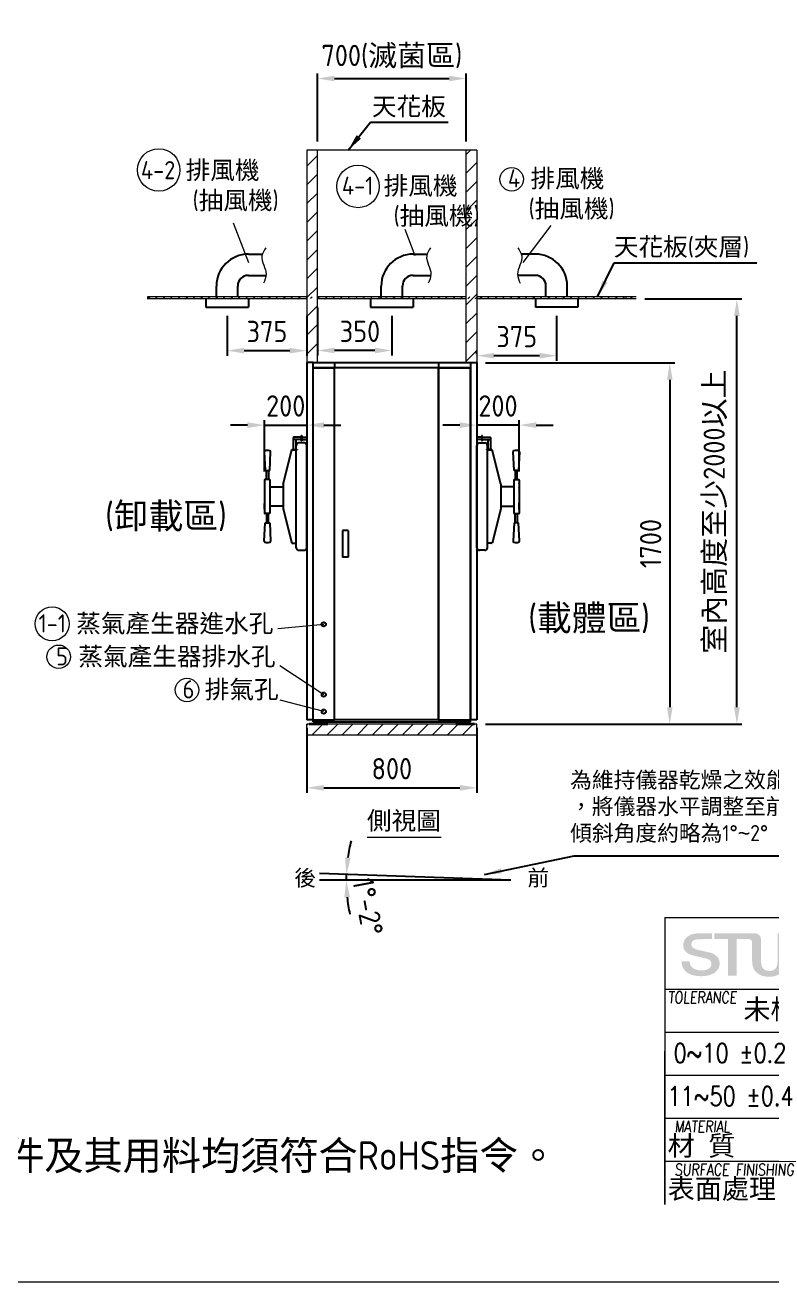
# Model space of a CAD drawing. Header units: millimetres. Extents: x 15361 to 28546, y 509 to 9779.
# Drawn here: x 19368 to 22881, y 509 to 6419 of the extents above; entities that cross this region are included whole.
import ezdxf

# ---------------------------------------------------------------- set-up
doc = ezdxf.new("R2010")
doc.units = ezdxf.units.MM
doc.header["$MEASUREMENT"] = 0
doc.linetypes.add('HIDDEN', pattern=[9.525, 6.35, -3.175])
doc.layers.get('0').update_dxf_attribs({"lineweight": 25})
for name, color, linetype, lineweight in [('D', 3, 'Continuous', 13), ('F', 7, 'Continuous', 15), ('H', 2, 'HIDDEN', 15), ('S', 4, 'Continuous', 15)]:
    doc.layers.add(name, color=color, linetype=linetype, lineweight=lineweight)
doc.styles.get("Standard").update_dxf_attribs({"font": 'KAIU.TTF'})
doc.styles.add('STU25', font='isocp2.shx')
doc.styles.add('Text', font='romans.shx', dxfattribs={"width": 0.8, "oblique": 10})
doc.dimstyles.new('STU25', dxfattribs={"dimscale": 40, "dimtxt": 2.5, "dimasz": 2, "dimexe": 0.6, "dimexo": 1, "dimgap": 1, "dimtad": 1, "dimdsep": 46, "dimtxsty": 'STU25', "dimcen": 2, "dimazin": 2, "dimtfac": 1, "dimtmove": 0, "dimatfit": 3, "dimfxl": 0, "dimtolj": 1, "dimtzin": 0, "dimarcsym": 0})
doc.dimstyles.new('STU25$7', dxfattribs={"dimscale": 40, "dimtxt": 2.5, "dimasz": 2, "dimexe": 1.25, "dimexo": 0.625, "dimgap": 1, "dimtad": 0, "dimdec": 4, "dimdsep": 46, "dimtxsty": 'STU25', "dimcen": 2.5, "dimazin": 2, "dimtfac": 1, "dimtdec": 4, "dimtmove": 0, "dimatfit": 3, "dimfxl": 0, "dimtolj": 1, "dimtzin": 0, "dimarcsym": 0})

# ---------------------------------------------------------------- blocks, each defined once
blk = doc.blocks.new('*D1')
at = {"layer": 'D', "color": 0, "linetype": 'Continuous', "lineweight": -2}
for start, end in [(166.15732, 172.07866), (178, 180), (185.92134, 191.84268)]:
    blk.add_arc((21653.1, 2397.7), 774.4, start, end, dxfattribs=at)
at = {"layer": 'D', "color": 0}
for points in [[(20872.8, 2505.6), (20899.4, 2503.3), (20879.2, 2424.8)], [(20896.2, 2318.5), (20869.5, 2317.2), (20878.7, 2397.7)]]:
    blk.add_solid(points, dxfattribs=at)
at = {"layer": 'Defpoints', "color": 0}
for p in [(20752.7, 2429.2), (20752.1, 2397.7), (20878.9, 2415.8), (21653.1, 2397.7), (21653.1, 2397.7)]:
    blk.add_point(p, dxfattribs=at)
at = {"layer": 'D', "color": 0, "insert": (20980.1, 2273.3), "char_height": 100, "attachment_point": 5, "rotation": 280.47401, "style": 'STU25'}
blk.add_mtext('1%%D-2%%D', dxfattribs=at)
blk = doc.blocks.new('*D8')
at = {"layer": 'D', "color": 0, "lineweight": -2}
for p, q in [((22283.1, 5131), (22740.1, 5131)), ((22716.1, 3211), (22716.1, 5051)), ((21533.1, 3131), (22740.1, 3131))]:
    blk.add_line(p, q, dxfattribs=at)
at = {"layer": 'D', "color": 0}
for points in [[(22729.4, 5051), (22702.7, 5051), (22716.1, 5131)], [(22702.7, 3211), (22729.4, 3211), (22716.1, 3131)]]:
    blk.add_solid(points, dxfattribs=at)
at = {"layer": 'Defpoints', "color": 0}
for p in [(22243.1, 5131), (22716.1, 5131), (21493.1, 3131)]:
    blk.add_point(p, dxfattribs=at)
at = {"layer": 'D', "color": 0, "insert": (22615, 4131), "char_height": 100, "attachment_point": 5, "rotation": 90, "style": 'STU25'}
blk.add_mtext('\\A1;{\\f標楷體|b0|i0|c136|p65;室內高度至少}2000{\\f標楷體|b0|i0|c136|p65;以上}', dxfattribs=at)
blk = doc.blocks.new('*D9')
at = {"layer": 'D', "color": 0, "linetype": 'Continuous', "lineweight": -2}
for p, q in [((20318.1, 5051.9), (20318.1, 4864.1)), ((20693.1, 5051.9), (20693.1, 4864.1)), ((20398.1, 4888.1), (20613.1, 4888.1))]:
    blk.add_line(p, q, dxfattribs=at)
at = {"layer": 'D', "color": 0}
for points in [[(20398.1, 4901.4), (20398.1, 4874.7), (20318.1, 4888.1)], [(20613.1, 4874.7), (20613.1, 4901.4), (20693.1, 4888.1)]]:
    blk.add_solid(points, dxfattribs=at)
at = {"layer": 'Defpoints', "color": 0}
for p in [(20318.1, 5091.9), (20693.1, 5091.9), (20693.1, 4888.1)]:
    blk.add_point(p, dxfattribs=at)
at = {"layer": 'D', "color": 0, "insert": (20505.6, 4978.1), "char_height": 100, "attachment_point": 5, "style": 'STU25'}
blk.add_mtext('\\A1;375', dxfattribs=at)
blk = doc.blocks.new('*D10')
at = {"layer": 'D', "color": 0, "linetype": 'Continuous', "lineweight": -2}
for p, q in [((21868.1, 5051.9), (21868.1, 4840.2)), ((21493.1, 4872), (21493.1, 4888.2)), ((21788.1, 4864.2), (21573.1, 4864.2))]:
    blk.add_line(p, q, dxfattribs=at)
at = {"layer": 'D', "color": 0}
for points in [[(21573.1, 4877.6), (21573.1, 4850.9), (21493.1, 4864.2)], [(21788.1, 4850.9), (21788.1, 4877.6), (21868.1, 4864.2)]]:
    blk.add_solid(points, dxfattribs=at)
at = {"layer": 'Defpoints', "color": 0}
for p in [(21868.1, 5091.9), (21493.1, 4864.2), (21493.1, 4832)]:
    blk.add_point(p, dxfattribs=at)
at = {"layer": 'D', "color": 0, "insert": (21680.6, 4954.2), "char_height": 100, "attachment_point": 5, "style": 'STU25'}
blk.add_mtext('\\A1;375', dxfattribs=at)
blk = doc.blocks.new('*D13')
at = {"layer": 'D', "color": 0, "lineweight": -2}
for p, q in [((20693.1, 3114), (20693.1, 2808.4)), ((21493.1, 3114), (21493.1, 2808.4)), ((20773.1, 2832.4), (21413.1, 2832.4))]:
    blk.add_line(p, q, dxfattribs=at)
at = {"layer": 'D', "color": 0}
for points in [[(20773.1, 2845.7), (20773.1, 2819), (20693.1, 2832.4)], [(21413.1, 2819), (21413.1, 2845.7), (21493.1, 2832.4)]]:
    blk.add_solid(points, dxfattribs=at)
at = {"layer": 'Defpoints', "color": 0}
for p in [(20693.1, 3154), (21493.1, 3154), (21493.1, 2832.4)]:
    blk.add_point(p, dxfattribs=at)
at = {"layer": 'D', "color": 0, "insert": (21093.1, 2922.4), "char_height": 100, "attachment_point": 5, "style": 'STU25'}
blk.add_mtext('\\A1;800', dxfattribs=at)
blk = doc.blocks.new('*D17')
at = {"layer": 'D', "color": 0, "lineweight": -2}
for p, q in [((20743.1, 5091), (20743.1, 4864.8)), ((21093.1, 5051.9), (21093.1, 4864.8)), ((21013.1, 4888.8), (20823.1, 4888.8))]:
    blk.add_line(p, q, dxfattribs=at)
at = {"layer": 'D', "color": 0}
for points in [[(20823.1, 4902.1), (20823.1, 4875.5), (20743.1, 4888.8)], [(21013.1, 4875.5), (21013.1, 4902.1), (21093.1, 4888.8)]]:
    blk.add_solid(points, dxfattribs=at)
at = {"layer": 'Defpoints', "color": 0}
for p in [(20743.1, 5131), (21093.1, 5091.9), (20743.1, 4888.8)]:
    blk.add_point(p, dxfattribs=at)
at = {"layer": 'D', "color": 0, "insert": (20943.1, 4978.8), "char_height": 100, "attachment_point": 5, "style": 'STU25'}
blk.add_mtext('\\A1;350', dxfattribs=at)
blk = doc.blocks.new('*D18')
at = {"layer": 'D', "color": 0, "lineweight": -2}
for p, q in [((20743.1, 5871), (20743.1, 6191.6)), ((20823.1, 6167.6), (21363.1, 6167.6)), ((21443.1, 5871), (21443.1, 6191.6))]:
    blk.add_line(p, q, dxfattribs=at)
at = {"layer": 'D', "color": 0}
for points in [[(20823.1, 6180.9), (20823.1, 6154.3), (20743.1, 6167.6)], [(21363.1, 6154.3), (21363.1, 6180.9), (21443.1, 6167.6)]]:
    blk.add_solid(points, dxfattribs=at)
at = {"layer": 'Defpoints', "color": 0}
for p in [(21443.1, 6167.6), (20743.1, 5831), (21443.1, 5831)]:
    blk.add_point(p, dxfattribs=at)
at = {"layer": 'D', "color": 0, "insert": (21093.1, 6270.6), "char_height": 100, "attachment_point": 5, "style": 'STU25'}
blk.add_mtext('\\A1;700({\\f標楷體|b0|i0|c136|p65;滅菌區})', dxfattribs=at)
blk = doc.blocks.new('*D20')
at = {"layer": 'D', "color": 0, "lineweight": -2}
for p, q in [((21533.1, 4831), (22424.5, 4831)), ((22400.5, 4751), (22400.5, 3211)), ((21533.1, 3131), (22424.5, 3131))]:
    blk.add_line(p, q, dxfattribs=at)
at = {"layer": 'D', "color": 0}
for points in [[(22413.9, 4751), (22387.2, 4751), (22400.5, 4831)], [(22387.2, 3211), (22413.9, 3211), (22400.5, 3131)]]:
    blk.add_solid(points, dxfattribs=at)
at = {"layer": 'Defpoints', "color": 0}
for p in [(21493.1, 4831), (21493.1, 3131), (22400.5, 3131)]:
    blk.add_point(p, dxfattribs=at)
at = {"layer": 'D', "color": 0, "insert": (22310.5, 3981), "char_height": 100, "attachment_point": 5, "rotation": 90, "style": 'STU25'}
blk.add_mtext('\\A1;1700', dxfattribs=at)
blk = doc.blocks.new('*D21')
at = {"layer": 'D', "color": 0, "lineweight": -2}
for p, q in [((20493.8, 4319.5), (20493.8, 4561.9)), ((20413.8, 4537.9), (20333.8, 4537.9)), ((20493.8, 4537.9), (20693.7, 4537.9)), ((20693.7, 4532.9), (20693.7, 4513.9)), ((20773.7, 4537.9), (20853.7, 4537.9))]:
    blk.add_line(p, q, dxfattribs=at)
at = {"layer": 'D', "color": 0}
for points in [[(20413.8, 4524.5), (20413.8, 4551.2), (20493.8, 4537.9)], [(20773.7, 4551.2), (20773.7, 4524.5), (20693.7, 4537.9)]]:
    blk.add_solid(points, dxfattribs=at)
at = {"layer": 'Defpoints', "color": 0}
for p in [(20693.7, 4572.9), (20693.7, 4537.9), (20493.8, 4279.5)]:
    blk.add_point(p, dxfattribs=at)
at = {"layer": 'D', "color": 0, "insert": (20593.8, 4627.9), "char_height": 100, "attachment_point": 5, "style": 'STU25'}
blk.add_mtext('\\A1;200', dxfattribs=at)
blk = doc.blocks.new('*D22')
at = {"layer": 'D', "color": 0, "lineweight": -2}
for p, q in [((21692.4, 4319.5), (21692.4, 4561.9)), ((21412.4, 4537.9), (21332.4, 4537.9)), ((21692.4, 4537.9), (21492.4, 4537.9)), ((21492.4, 4532.9), (21492.4, 4513.9)), ((21772.4, 4537.9), (21852.4, 4537.9))]:
    blk.add_line(p, q, dxfattribs=at)
at = {"layer": 'D', "color": 0}
for points in [[(21412.4, 4524.5), (21412.4, 4551.2), (21492.4, 4537.9)], [(21772.4, 4551.2), (21772.4, 4524.5), (21692.4, 4537.9)]]:
    blk.add_solid(points, dxfattribs=at)
at = {"layer": 'Defpoints', "color": 0}
for p in [(21492.4, 4572.9), (21492.4, 4537.9), (21692.4, 4279.5)]:
    blk.add_point(p, dxfattribs=at)
at = {"layer": 'D', "color": 0, "insert": (21592.4, 4627.9), "char_height": 100, "attachment_point": 5, "style": 'STU25'}
blk.add_mtext('\\A1;200', dxfattribs=at)
blk = doc.blocks.new('F23')
for p, q in [((-4197.6, 3989.5), (-4197.6, 3933.5)), ((-4159.6, 3980.5), (-4197.6, 3980.5)), ((-4159.6, 3992.5), (-4194.6, 3992.5)), ((-4185.6, 3980.5), (-4185.6, 3933.5)), ((-4159.6, 3974), (-4159.6, 3999)), ((-4159.6, 3999), (-4157.6, 3999)), ((-4157.6, 3974), (-4159.6, 3974)), ((-4157.6, 3999), (-4157.6, 3974)), ((-4204.1, 3933.5), (-4179.1, 3933.5)), ((-4204.1, 3931.5), (-4204.1, 3933.5)), ((-4179.1, 3931.5), (-4204.1, 3931.5)), ((-4179.1, 3933.5), (-4179.1, 3931.5))]:
    blk.add_line(p, q)
blk.add_arc((-4194.6, 3989.5), 3, 90, 180)
blk = doc.blocks.new('新駿LOGO')
at = {"layer": 'F'}
h = blk.add_hatch(color=256, dxfattribs=at)
edge = h.paths.add_edge_path()
edge.add_spline(control_points=[(-529.05, -442.14), (-529.05, -442.31), (-529.02, -442.45), (-528.95, -442.56), (-528.89, -442.68), (-528.8, -442.78), (-528.69, -442.85), (-528.57, -442.93), (-528.44, -442.98), (-528.29, -443.01), (-528.15, -443.05), (-527.99, -443.07), (-527.81, -443.07), (-527.62, -443.07), (-527.47, -443.05), (-527.33, -443.01), (-527.2, -442.97), (-527.09, -442.92), (-527.01, -442.86), (-526.93, -442.8), (-526.87, -442.73), (-526.83, -442.65), (-526.8, -442.57), (-526.78, -442.49), (-526.78, -442.41), (-526.78, -442.25), (-526.82, -442.13), (-526.91, -442.05), (-526.99, -441.97), (-527.08, -441.91), (-527.18, -441.88), (-527.36, -441.83), (-527.56, -441.77), (-527.79, -441.72), (-528.02, -441.67), (-528.3, -441.61), (-528.64, -441.53), (-528.85, -441.48), (-529.02, -441.41), (-529.16, -441.34), (-529.3, -441.26), (-529.41, -441.17), (-529.5, -441.07), (-529.58, -440.98), (-529.64, -440.87), (-529.67, -440.77), (-529.7, -440.66), (-529.72, -440.55), (-529.72, -440.43), (-529.72, -440.22), (-529.67, -440.03), (-529.57, -439.87), (-529.46, -439.71), (-529.33, -439.58), (-529.16, -439.47), (-528.99, -439.37), (-528.85, -439.31), (-528.64, -439.26), (-528.43, -439.21), (-528.13, -439.2), (-527.91, -439.2), (-527.66, -439.2), (-526.73, -439.2), (-526.73, -439.2), (-526.73, -439.2), (-526.73, -439.81), (-526.73, -439.81), (-526.73, -439.81), (-528.14, -439.8), (-528.28, -439.83), (-528.39, -439.85), (-528.48, -439.86), (-528.56, -439.9), (-528.65, -439.94), (-528.72, -440), (-528.78, -440.07), (-528.84, -440.14), (-528.87, -440.23), (-528.87, -440.34), (-528.87, -440.5), (-528.81, -440.62), (-528.7, -440.7), (-528.6, -440.79), (-528.46, -440.85), (-528.28, -440.9), (-528.27, -440.9), (-528.19, -440.92), (-528.07, -440.95), (-527.94, -440.98), (-527.8, -441.01), (-527.65, -441.05), (-527.49, -441.09), (-527.34, -441.12), (-527.19, -441.16), (-527.04, -441.19), (-526.94, -441.21), (-526.87, -441.23), (-526.71, -441.27), (-526.58, -441.34), (-526.46, -441.41), (-526.34, -441.49), (-526.24, -441.58), (-526.16, -441.67), (-526.08, -441.77), (-526.02, -441.88), (-525.98, -441.99), (-525.94, -442.1), (-525.92, -442.22), (-525.92, -442.33), (-525.92, -442.57), (-525.98, -442.78), (-526.09, -442.95), (-526.2, -443.12), (-526.35, -443.26), (-526.53, -443.37), (-526.71, -443.48), (-526.92, -443.55), (-527.15, -443.61), (-527.39, -443.66), (-527.62, -443.68), (-527.87, -443.68), (-528.14, -443.68), (-528.41, -443.65), (-528.65, -443.59), (-528.9, -443.53), (-529.11, -443.44), (-529.3, -443.31), (-529.48, -443.19), (-529.63, -443.03), (-529.74, -442.83), (-529.84, -442.64), (-529.9, -442.41), (-529.91, -442.14), (-529.91, -442.14), (-529.05, -442.14), (-529.05, -442.14)], knot_values=[0, 0, 0, 0, 1, 1, 1, 2, 2, 2, 3, 3, 3, 4, 4, 4, 5, 5, 5, 6, 6, 6, 7, 7, 7, 8, 8, 8, 9, 9, 9, 10, 10, 10, 11, 11, 11, 12, 12, 12, 13, 13, 13, 14, 14, 14, 15, 15, 15, 16, 16, 16, 17, 17, 17, 18, 18, 18, 19, 19, 19, 20, 20, 20, 21, 21, 21, 22, 22, 22, 23, 23, 23, 24, 24, 24, 25, 25, 25, 26, 26, 26, 27, 27, 27, 28, 28, 28, 29, 29, 29, 30, 30, 30, 31, 31, 31, 32, 32, 32, 33, 33, 33, 34, 34, 34, 35, 35, 35, 36, 36, 36, 37, 37, 37, 38, 38, 38, 39, 39, 39, 40, 40, 40, 41, 41, 41, 42, 42, 42, 43, 43, 43, 44, 44, 44, 45, 45, 45, 45], degree=3, periodic=0)
edge = h.paths.add_edge_path()
edge.add_spline(control_points=[(-522.53, -440.14), (-522.54, -440.04), (-522.57, -439.94), (-522.63, -439.9), (-522.77, -439.79), (-522.9, -439.81), (-522.9, -439.81), (-522.9, -439.81), (-523.02, -439.81), (-523.02, -439.81), (-523.02, -439.81), (-524.14, -439.81), (-524.14, -439.81), (-524.14, -439.81), (-524.14, -443.62), (-524.14, -443.62), (-524.14, -443.62), (-525.06, -443.62), (-525.06, -443.62), (-525.06, -443.62), (-525.06, -439.81), (-525.06, -439.81), (-525.06, -439.81), (-526.47, -439.81), (-526.47, -439.81), (-526.47, -439.81), (-526.47, -439.2), (-526.47, -439.2), (-526.47, -439.2), (-522.39, -439.2), (-522.39, -439.2)], knot_values=[5.578051, 5.578051, 5.578051, 5.578051, 6, 6, 6, 7, 7, 7, 8, 8, 8, 9, 9, 9, 10, 10, 10, 11, 11, 11, 12, 12, 12, 13, 13, 13, 14, 14, 14, 15, 15, 15, 15], degree=3, periodic=0)
edge.add_spline(control_points=[(-522.4, -439.2), (-522.31, -439.2), (-522.22, -439.2), (-522.22, -439.2), (-522.22, -439.2), (-521.96, -439.19), (-521.76, -439.41), (-521.58, -439.61), (-521.61, -439.85), (-521.61, -439.85), (-521.61, -439.85), (-521.61, -441.92), (-521.61, -441.92), (-521.61, -442.41), (-521.52, -442.73), (-521.36, -442.89), (-521.19, -443.05), (-520.97, -443.13), (-520.71, -443.13), (-520.45, -443.13), (-520.24, -443.05), (-520.09, -442.89), (-519.93, -442.74), (-519.86, -442.43), (-519.86, -441.98), (-519.86, -441.98), (-519.86, -439.2), (-519.86, -439.2), (-519.86, -439.2), (-519.05, -439.2), (-519.05, -439.2), (-519.05, -439.2), (-519.05, -441.92), (-519.05, -441.92), (-519.05, -442.43), (-519.12, -442.8), (-519.25, -443.02), (-519.38, -443.24), (-519.56, -443.42), (-519.8, -443.54), (-520.05, -443.67), (-520.35, -443.74), (-520.73, -443.74), (-521.09, -443.74), (-521.41, -443.68), (-521.67, -443.56), (-521.93, -443.44), (-522.14, -443.26), (-522.3, -443.03), (-522.45, -442.8), (-522.53, -442.42), (-522.53, -441.91), (-522.53, -441.91), (-522.53, -440.92), (-522.53, -440.14)], knot_values=[0.44538, 0.44538, 0.44538, 0.44538, 1, 1, 1, 2, 2, 2, 3, 3, 3, 4, 4, 4, 5, 5, 5, 6, 6, 6, 7, 7, 7, 8, 8, 8, 9, 9, 9, 10, 10, 10, 11, 11, 11, 12, 12, 12, 13, 13, 13, 14, 14, 14, 15, 15, 15, 16, 16, 16, 17, 17, 17, 17.603917, 17.603917, 17.603917, 17.603917], degree=3, periodic=0)
h = blk.add_hatch(color=256, dxfattribs=at)
edge = h.paths.add_edge_path()
edge.add_spline(control_points=[(-526.47, -439.2), (-526.47, -439.2), (-526.47, -439.81), (-526.47, -439.81)], knot_values=[-14, -14, -14, -14, -13, -13, -13, -13], degree=3, periodic=0)
edge.add_spline(control_points=[(-526.47, -439.81), (-526.47, -439.81), (-525.06, -439.81), (-525.06, -439.81)], knot_values=[-13, -13, -13, -13, -12, -12, -12, -12], degree=3, periodic=0)
edge.add_spline(control_points=[(-525.06, -439.81), (-525.06, -439.81), (-525.06, -443.62), (-525.06, -443.62)], knot_values=[-12, -12, -12, -12, -11, -11, -11, -11], degree=3, periodic=0)
edge.add_spline(control_points=[(-525.06, -443.62), (-525.06, -443.62), (-524.14, -443.62), (-524.14, -443.62)], knot_values=[-11, -11, -11, -11, -10, -10, -10, -10], degree=3, periodic=0)
edge.add_spline(control_points=[(-524.14, -443.62), (-524.14, -443.62), (-524.14, -439.81), (-524.14, -439.81)], knot_values=[-10, -10, -10, -10, -9, -9, -9, -9], degree=3, periodic=0)
edge.add_spline(control_points=[(-524.14, -439.81), (-524.14, -439.81), (-523.02, -439.81), (-523.02, -439.81)], knot_values=[-9, -9, -9, -9, -8, -8, -8, -8], degree=3, periodic=0)
edge.add_spline(control_points=[(-523.02, -439.81), (-523.02, -439.81), (-522.9, -439.81), (-522.9, -439.81)], knot_values=[-8, -8, -8, -8, -7, -7, -7, -7], degree=3, periodic=0)
edge.add_spline(control_points=[(-522.9, -439.81), (-522.9, -439.81), (-522.77, -439.79), (-522.63, -439.9)], knot_values=[-7, -7, -7, -7, -6, -6, -6, -6], degree=3, periodic=0)
edge.add_spline(control_points=[(-522.63, -439.9), (-522.57, -439.94), (-522.54, -440.04), (-522.53, -440.14)], knot_values=[-6, -6, -6, -6, -5.578051, -5.578051, -5.578051, -5.578051], degree=3, periodic=0)
edge.add_spline(control_points=[(-522.53, -440.14), (-522.53, -440.92), (-522.53, -441.91), (-522.53, -441.91)], knot_values=[-17.603917, -17.603917, -17.603917, -17.603917, -17, -17, -17, -17], degree=3, periodic=0)
edge.add_spline(control_points=[(-522.53, -441.91), (-522.53, -442.42), (-522.45, -442.8), (-522.3, -443.03)], knot_values=[-17, -17, -17, -17, -16, -16, -16, -16], degree=3, periodic=0)
edge.add_spline(control_points=[(-522.3, -443.03), (-522.14, -443.26), (-521.93, -443.44), (-521.67, -443.56)], knot_values=[-16, -16, -16, -16, -15, -15, -15, -15], degree=3, periodic=0)
edge.add_spline(control_points=[(-521.67, -443.56), (-521.41, -443.68), (-521.09, -443.74), (-520.73, -443.74)], knot_values=[-15, -15, -15, -15, -14, -14, -14, -14], degree=3, periodic=0)
edge.add_spline(control_points=[(-520.73, -443.74), (-520.35, -443.74), (-520.05, -443.67), (-519.8, -443.54)], knot_values=[-14, -14, -14, -14, -13, -13, -13, -13], degree=3, periodic=0)
edge.add_spline(control_points=[(-519.8, -443.54), (-519.56, -443.42), (-519.38, -443.24), (-519.25, -443.02)], knot_values=[-13, -13, -13, -13, -12, -12, -12, -12], degree=3, periodic=0)
edge.add_spline(control_points=[(-519.25, -443.02), (-519.12, -442.8), (-519.05, -442.43), (-519.05, -441.92)], knot_values=[-12, -12, -12, -12, -11, -11, -11, -11], degree=3, periodic=0)
edge.add_spline(control_points=[(-519.05, -441.92), (-519.05, -441.92), (-519.05, -439.2), (-519.05, -439.2)], knot_values=[-11, -11, -11, -11, -10, -10, -10, -10], degree=3, periodic=0)
edge.add_spline(control_points=[(-519.05, -439.2), (-519.05, -439.2), (-519.86, -439.2), (-519.86, -439.2)], knot_values=[-10, -10, -10, -10, -9, -9, -9, -9], degree=3, periodic=0)
edge.add_spline(control_points=[(-519.86, -439.2), (-519.86, -439.2), (-519.86, -441.98), (-519.86, -441.98)], knot_values=[-9, -9, -9, -9, -8, -8, -8, -8], degree=3, periodic=0)
edge.add_spline(control_points=[(-519.86, -441.98), (-519.86, -442.43), (-519.93, -442.74), (-520.09, -442.89)], knot_values=[-8, -8, -8, -8, -7, -7, -7, -7], degree=3, periodic=0)
edge.add_spline(control_points=[(-520.09, -442.89), (-520.24, -443.05), (-520.45, -443.13), (-520.71, -443.13)], knot_values=[-7, -7, -7, -7, -6, -6, -6, -6], degree=3, periodic=0)
edge.add_spline(control_points=[(-520.71, -443.13), (-520.97, -443.13), (-521.19, -443.05), (-521.36, -442.89)], knot_values=[-6, -6, -6, -6, -5, -5, -5, -5], degree=3, periodic=0)
edge.add_spline(control_points=[(-521.36, -442.89), (-521.52, -442.73), (-521.61, -442.41), (-521.61, -441.92)], knot_values=[-5, -5, -5, -5, -4, -4, -4, -4], degree=3, periodic=0)
edge.add_spline(control_points=[(-521.61, -441.92), (-521.61, -441.92), (-521.61, -439.85), (-521.61, -439.85)], knot_values=[-4, -4, -4, -4, -3, -3, -3, -3], degree=3, periodic=0)
edge.add_spline(control_points=[(-521.61, -439.85), (-521.61, -439.85), (-521.61, -439.85), (-521.61, -439.85)], knot_values=[-3, -3, -3, -3, -2.999949, -2.999949, -2.999949, -2.999949], degree=3, periodic=0)
edge.add_spline(control_points=[(-521.61, -439.85), (-521.61, -439.85), (-521.58, -439.61), (-521.76, -439.41)], knot_values=[-2.999949, -2.999949, -2.999949, -2.999949, -2, -2, -2, -2], degree=3, periodic=0)
edge.add_spline(control_points=[(-521.76, -439.41), (-521.96, -439.19), (-522.22, -439.2), (-522.22, -439.2)], knot_values=[-2, -2, -2, -2, -1, -1, -1, -1], degree=3, periodic=0)
edge.add_spline(control_points=[(-522.22, -439.2), (-522.22, -439.2), (-526.47, -439.2), (-526.47, -439.2)], knot_values=[-15, -15, -15, -15, -14, -14, -14, -14], degree=3, periodic=0)
blk = doc.blocks.new('H421')
at = {"layer": 'F', "color": 7}
for p, q in [((155.91, 38.09), (286.91, 38.09)), ((155.91, 30.59), (286.91, 30.59)), ((155.91, 26.09), (227.91, 26.09)), ((155.91, 8.09), (155.91, 24.09)), ((155.91, 21.59), (286.91, 21.59)), ((155.91, 17.09), (286.91, 17.09)), ((286.91, 12.59), (155.91, 12.59))]:
    blk.add_line(p, q, dxfattribs=at)
at = {"layer": 'F'}
for p, q in [((155.91, 38.09), (155.91, 17.09)), ((155.91, 24.09), (155.91, 16.09)), ((155.91, 17.09), (155.91, 8.09))]:
    blk.add_line(p, q, dxfattribs=at)
blk.add_blockref('新駿LOGO', (687.56, 475.62))
at = {"layer": 'F', "color": 1, "lineweight": 15, "style": 'Text', "oblique": 5, "width": 0.8}
for s, p in [('TOLERANCE', (156.23, 29.13)), ('MATERIAL', (156.92, 15.63)), ('SURFACE FINISHING', (156.92, 11.13))]:
    blk.add_text(s, height=1.2, dxfattribs=at).set_placement(p)
at = {"layer": 'F', "lineweight": -3}
for s, p in [('未標註者一般公差表', (164.12, 27.45)), ('材 質', (156.21, 13.19)), ('表面處理', (156.21, 8.69))]:
    blk.add_text(s, height=2.076, dxfattribs=at).set_placement(p)
at = {"layer": 'F', "lineweight": 20, "style": 'Text', "width": 0.8}
for s, p in [('0~10 ±0.2', (156.82, 22.91)), ('11~50 ±0.4', (156.2, 18.41))]:
    blk.add_text(s, height=2, dxfattribs=at).set_placement(p)

msp = doc.modelspace()

# ---------------------------------------------------------------- hatches: boundary and pattern name
at = {"linetype": 'Continuous'}
for points in [[(20734.806, 3134.016), (20737.703, 3136.912), (20737.703, 3134.016)], [(20758.487, 3134.016), (20761.384, 3134.016), (20758.487, 3136.912)], [(21424.806, 3134.016), (21427.703, 3136.912), (21427.703, 3134.016)], [(21448.487, 3134.016), (21451.384, 3134.016), (21448.487, 3136.912)]]:
    msp.add_hatch(color=256, dxfattribs=at).paths.add_polyline_path(points)
at = {"layer": 'H', "ltscale": 5}
h = msp.add_hatch(dxfattribs=at)
h.set_pattern_fill('ANSI31', color=256, scale=500, style=0)
h.set_pattern_definition([(45, (238954.005, 23463.786), (-44.194174, 44.194174), [])])
h.paths.add_polyline_path([(20743.095, 5831.016), (20693.095, 5831.016), (20693.095, 4832.016), (20743.095, 4832.016)])
h = msp.add_hatch(dxfattribs=at)
h.set_pattern_fill('ANSI31', color=256, scale=500, style=0)
h.set_pattern_definition([(45, (238854.005, 23463.786), (-44.194174, 44.194174), [])])
h.paths.add_polyline_path([(21493.095, 5831.016), (21443.095, 5831.016), (21443.095, 4832.016), (21493.095, 4832.016)])
at = {"layer": 'H'}
h = msp.add_hatch(dxfattribs=at)
h.set_pattern_fill('ANSI31', color=256, scale=200, style=0)
h.set_pattern_definition([(45, (238954.005, 23463.786), (-17.6776695, 17.6776695), [])])
h.paths.add_polyline_path([(20693.095, 5141.016), (19943.095, 5141.016), (19943.095, 5131.016), (20693.095, 5131.016)])
h = msp.add_hatch(dxfattribs=at)
h.set_pattern_fill('ANSI31', color=256, scale=200, style=0)
h.set_pattern_definition([(45, (238904.005, 23463.786), (-17.6776695, 17.6776695), [])])
edge = h.paths.add_edge_path()
edge.add_line((21493.095, 5131.016), (21493.095, 5141.016))
edge.add_line((20693.095, 5134.285), (20693.095, 5141.016))
edge.add_line((21493.095, 5141.016), (20693.095, 5141.016))
edge.add_line((21493.095, 5131.016), (20693.095, 5131.016))
h = msp.add_hatch(dxfattribs=at)
h.set_pattern_fill('ANSI31', color=256, scale=200, style=0)
h.set_pattern_definition([(45, (238854.005, 23463.786), (-17.6776695, 17.6776695), [])])
h.paths.add_polyline_path([(21493.095, 5141.016), (22243.095, 5141.016), (22243.095, 5131.016), (21493.095, 5131.016)])
at = {"layer": 'H', "ltscale": 5}
h = msp.add_hatch(dxfattribs=at)
h.set_pattern_fill('ANSI31', color=256, scale=400, style=0)
h.set_pattern_definition([(45, (238784.69, 11419.09), (-35.355339, 35.355339), [])])
h.paths.add_polyline_path([(20693.095, 3131.016), (20693.095, 3081.016), (21493.095, 3081.016), (21493.095, 3131.016)])

# ---------------------------------------------------------------- linework, layer by layer
at = {"linetype": 'Continuous'}
for p, q in [((20418.095, 5341.764), (20484.015, 5341.764)), ((21193.095, 5341.764), (21259.015, 5341.764)), ((21768.095, 5341.764), (21702.175, 5341.764)), ((20418.095, 5241.764), (20501.389, 5241.764)), ((21193.095, 5241.764), (21276.389, 5241.764)), ((21768.095, 5241.764), (21684.801, 5241.764)), ((20268.095, 5141.016), (20268.095, 5191.764)), ((20368.095, 5141.016), (20368.095, 5191.764)), ((21043.095, 5131.016), (21043.095, 5191.764)), ((21143.095, 5131.016), (21143.095, 5191.764)), ((21818.095, 5141.016), (21818.095, 5191.764)), ((21918.095, 5141.016), (21918.095, 5191.764)), ((20218.095, 5131.016), (20218.095, 5091.872)), ((20218.095, 5091.872), (20418.095, 5091.872)), ((20418.095, 5131.016), (20418.095, 5091.872)), ((20993.095, 5131.016), (20993.095, 5091.872)), ((20993.095, 5091.872), (21193.095, 5091.872)), ((21193.095, 5131.016), (21193.095, 5091.872)), ((21768.095, 5131.016), (21768.095, 5091.872)), ((21968.095, 5091.872), (21768.095, 5091.872)), ((21968.095, 5131.016), (21968.095, 5091.872)), ((20493.011, 4412.253), (20497.511, 4325.253)), ((20518.511, 4325.253), (20523.011, 4412.253)), ((21667.679, 4325.253), (21663.179, 4412.253)), ((21693.179, 4412.253), (21688.679, 4325.253)), ((20497.511, 4325.253), (20518.511, 4325.253)), ((20503.261, 4282.016), (20503.261, 4325.253)), ((20512.761, 4325.253), (20512.761, 4282.016)), ((21688.679, 4325.253), (21667.679, 4325.253)), ((21673.429, 4325.253), (21673.429, 4282.016)), ((21682.929, 4282.016), (21682.929, 4325.253)), ((20519.761, 4247.016), (20581.095, 4247.016)), ((21666.429, 4247.016), (21605.095, 4247.016)), ((20581.095, 4157.016), (20519.761, 4157.016)), ((21605.095, 4157.016), (21666.429, 4157.016)), ((20493.011, 3991.778), (20497.511, 4078.778)), ((20497.511, 4078.778), (20518.511, 4078.778)), ((20503.261, 4122.016), (20503.261, 4078.778)), ((20512.761, 4078.778), (20512.761, 4122.016)), ((20518.511, 4078.778), (20523.011, 3991.778)), ((21667.679, 4078.778), (21663.179, 3991.778)), ((21688.679, 4078.778), (21667.679, 4078.778)), ((21673.429, 4078.778), (21673.429, 4122.016)), ((21682.929, 4122.016), (21682.929, 4078.778)), ((21693.179, 3991.778), (21688.679, 4078.778)), ((20703.595, 3134.016), (20703.595, 3131.016)), ((20792.595, 3134.016), (20703.595, 3134.016)), ((20737.703, 3142.016), (20737.703, 3134.016)), ((20742.899, 3142.016), (20742.899, 3134.016)), ((20753.291, 3142.016), (20753.291, 3134.016)), ((20758.487, 3134.016), (20758.487, 3142.016)), ((20761.384, 3134.016), (20758.487, 3136.912)), ((20792.595, 3131.016), (20792.595, 3134.016)), ((21393.595, 3134.016), (21393.595, 3131.016)), ((21482.595, 3134.016), (21393.595, 3134.016)), ((21427.703, 3142.016), (21427.703, 3134.016)), ((21432.899, 3142.016), (21432.899, 3134.016)), ((21443.291, 3142.016), (21443.291, 3134.016)), ((21448.487, 3134.016), (21448.487, 3142.016)), ((21451.384, 3134.016), (21448.487, 3136.912)), ((21482.595, 3131.016), (21482.595, 3134.016)), ((20703.595, 3131.016), (20792.595, 3131.016)), ((21393.595, 3131.016), (21482.595, 3131.016)), ((21653.149, 2397.734), (20752.697, 2429.178)), ((21653.149, 2397.734), (20752.149, 2397.734))]:
    msp.add_line(p, q, dxfattribs=at)
for p, q in [((20723.095, 4832.016), (20693.095, 4832.016)), ((20693.095, 4832.016), (20693.095, 3152.016)), ((20723.095, 4807.016), (20723.095, 4832.016)), ((20723.095, 4832.016), (20823.095, 4832.016)), ((21463.095, 4807.016), (20723.095, 4807.016)), ((20723.095, 3152.016), (20723.095, 4807.016)), ((20723.095, 4807.016), (20823.095, 4807.016)), ((20823.095, 4832.016), (20823.095, 4807.016)), ((20823.095, 4832.016), (21313.095, 4832.016)), ((20823.095, 3152.016), (20823.095, 4807.016)), ((20824.095, 3152.016), (20824.095, 4807.016)), ((21312.095, 4807.016), (20824.095, 4807.016)), ((21312.095, 3152.016), (21312.095, 4807.016)), ((21313.095, 4832.016), (21313.095, 4807.016)), ((21313.095, 4832.016), (21463.095, 4832.016)), ((21313.095, 4807.016), (21313.095, 3152.016)), ((21313.095, 4807.016), (21463.095, 4807.016)), ((21463.095, 4832.016), (21463.095, 4807.016)), ((21463.095, 4832.016), (21493.095, 4832.016)), ((21463.095, 3142.016), (21463.095, 4807.016)), ((21463.095, 4807.016), (21463.095, 3152.016)), ((21493.095, 4832.016), (21493.095, 3152.016)), ((20643.095, 3961.516), (20643.095, 4442.516)), ((20681.095, 4454.516), (20655.095, 4454.516)), ((20669.595, 4481.016), (20693.095, 4481.016)), ((20669.595, 4471.016), (20693.095, 4471.016)), ((20693.095, 3961.516), (20693.095, 4442.516)), ((21516.595, 4481.016), (21493.095, 4481.016)), ((21516.595, 4471.016), (21493.095, 4471.016)), ((21493.095, 3961.516), (21493.095, 4442.516)), ((21505.095, 4454.516), (21531.095, 4454.516)), ((21543.095, 3961.516), (21543.095, 4442.516)), ((20581.095, 4259.516), (20621.934, 4421.016)), ((20623.095, 4420.714), (20621.934, 4421.016)), ((20623.095, 4421.016), (20643.095, 4421.016)), ((21563.095, 4421.016), (21543.095, 4421.016)), ((21563.095, 4420.714), (21564.256, 4421.016)), ((21605.095, 4259.516), (21564.256, 4421.016)), ((20493.761, 4279.516), (20493.761, 4263.016)), ((20494.761, 4262.016), (20494.761, 4245.516)), ((20519.761, 4282.016), (20496.261, 4282.016)), ((20519.761, 4282.016), (20519.761, 4122.016)), ((20581.095, 4259.516), (20581.095, 4144.516)), ((21605.095, 4259.516), (21605.095, 4144.516)), ((21666.429, 4282.016), (21666.429, 4122.016)), ((21666.429, 4282.016), (21689.929, 4282.016)), ((21691.429, 4262.016), (21691.429, 4245.516)), ((21692.429, 4279.516), (21692.429, 4263.016)), ((20493.761, 4244.516), (20493.761, 4234.516)), ((20494.761, 4233.516), (20494.761, 4170.516)), ((21691.429, 4233.516), (21691.429, 4170.516)), ((21692.429, 4244.516), (21692.429, 4234.516)), ((20493.761, 4159.516), (20493.761, 4169.516)), ((20493.761, 4169.516), (20493.761, 4159.516)), ((20493.761, 4141.016), (20493.761, 4124.516)), ((20494.761, 4158.516), (20494.761, 4142.016)), ((20494.761, 4142.016), (20494.761, 4158.516)), ((20581.095, 4144.516), (20621.934, 3983.016)), ((21605.095, 4144.516), (21564.256, 3983.016)), ((21691.429, 4142.016), (21691.429, 4158.516)), ((21691.429, 4158.516), (21691.429, 4142.016)), ((21692.429, 4169.516), (21692.429, 4159.516)), ((21692.429, 4159.516), (21692.429, 4169.516)), ((21692.429, 4141.016), (21692.429, 4124.516)), ((20519.761, 4122.016), (20496.261, 4122.016)), ((21666.429, 4122.016), (21689.929, 4122.016)), ((20888.095, 4042.016), (20861.095, 4042.016)), ((20861.095, 4042.016), (20861.095, 3917.016)), ((20888.095, 4042.016), (20888.095, 3917.016)), ((20623.095, 3983.318), (20621.934, 3983.016)), ((20623.095, 3983.016), (20643.095, 3983.016)), ((21563.095, 3983.016), (21543.095, 3983.016)), ((21563.095, 3983.318), (21564.256, 3983.016)), ((20655.095, 3949.516), (20681.095, 3949.516)), ((20888.095, 3917.016), (20861.095, 3917.016)), ((21531.095, 3949.516), (21505.095, 3949.516)), ((20723.095, 3152.016), (20693.095, 3152.016)), ((20723.095, 3142.016), (20723.095, 3152.016)), ((20723.095, 3152.016), (20823.095, 3152.016)), ((20723.095, 3142.016), (21463.095, 3142.016)), ((20723.095, 3142.016), (20728.095, 3142.016)), ((21312.095, 3152.016), (20824.095, 3152.016)), ((21313.095, 3152.016), (21463.095, 3152.016)), ((21493.095, 3152.016), (21463.095, 3152.016))]:
    msp.add_line(p, q)
for centre in [(20773.095, 3601.016), (20773.095, 3271.016), (20773.095, 3191.016)]:
    msp.add_circle(centre, 10)
for centre, radius, start, end in [((20418.095, 5191.764), 150, 90, 180), ((21193.095, 5191.764), 150, 90, 180), ((21768.095, 5191.764), 150, 0, 90), ((20418.095, 5191.764), 50, 90, 180), ((21193.095, 5191.764), 50, 90, 180), ((21768.095, 5191.764), 50, 0, 90), ((20498.018, 4412.253), 5.007, 101.3528854, 185.9218723), ((20508.011, 4362.48), 55.773, 78.6471146, 101.3528854), ((20518.004, 4412.253), 5.007, 0, 78.6471146), ((21668.186, 4412.253), 5.007, 101.3528854, 180), ((21678.179, 4362.48), 55.773, 78.6471146, 101.3528854), ((21688.172, 4412.253), 5.007, 354.0781277, 78.6471146), ((20498.018, 3991.778), 5.007, 174.0781277, 258.6471146), ((20508.011, 4041.551), 55.773, 258.6471146, 281.3528854), ((20518.004, 3991.778), 5.007, 281.3528854, 360), ((21668.186, 3991.778), 5.007, 180, 258.6471146), ((21678.179, 4041.551), 55.773, 258.6471146, 281.3528854), ((21688.172, 3991.778), 5.007, 281.3528854, 5.9218723)]:
    msp.add_arc(centre, radius, start, end, dxfattribs=at)
for centre, radius, start, end in [((20655.095, 4442.516), 12, 90, 180), ((20681.095, 4442.516), 12, 0, 90), ((21505.095, 4442.516), 12, 90, 180), ((21531.095, 4442.516), 12, 0, 90), ((20496.261, 4279.516), 2.5, 90, 180), ((20494.761, 4263.016), 1, 180, 270), ((21689.929, 4279.516), 2.5, 0, 90), ((21691.429, 4263.016), 1, 270, 0), ((20494.761, 4244.516), 1, 90, 180), ((20494.761, 4234.516), 1, 180, 270), ((21691.429, 4244.516), 1, 0, 90), ((21691.429, 4234.516), 1, 270, 0), ((20494.761, 4169.516), 1, 90, 180), ((20494.761, 4159.516), 1, 180, 270), ((20494.761, 4141.016), 1, 90, 180), ((21691.429, 4169.516), 1, 0, 90), ((21691.429, 4159.516), 1, 270, 0), ((21691.429, 4141.016), 1, 0, 90), ((20496.261, 4124.516), 2.5, 180, 270), ((21689.929, 4124.516), 2.5, 270, 0), ((20655.095, 3961.516), 12, 180, 270), ((20681.095, 3961.516), 12, 270, 0), ((21505.095, 3961.516), 12, 180, 270), ((21531.095, 3961.516), 12, 270, 0)]:
    msp.add_arc(centre, radius, start, end)
at = {"layer": 'D'}
for p, q in [((20420.807, 5301.18), (20348.077, 5486.978)), ((20773.095, 3601.016), (20556.507, 3580.082)), ((20565.954, 3406.842), (20773.095, 3271.016)), ((20773.095, 3191.016), (20567.966, 3244.317)), ((20976.708, 2599.973), (21324.516, 2599.973))]:
    msp.add_line(p, q, dxfattribs=at)
at = {"layer": 'D', "linetype": 'Continuous'}
for p, q in [((21203.446, 5333.812), (21156.326, 5457.141)), ((21710.887, 5302.64), (21843.042, 5476.035))]:
    msp.add_line(p, q, dxfattribs=at)
at = {"layer": 'D'}
for centre, radius in [((19996.527, 5737.69), 100), ((20933.889, 5659.95), 100), ((21656.789, 5693.758), 55), ((19495.022, 3603.56), 80), ((19525.749, 3448.775), 55), ((20129.397, 3292.441), 55)]:
    msp.add_circle(centre, radius, dxfattribs=at)
for points in [[(20500.33, 5371.341), (20482.068, 5333.436), (20501.735, 5247.098), (20489.092, 5204.982)], [(21275.33, 5371.341), (21257.068, 5333.436), (21276.734, 5247.098), (21264.091, 5204.982)], [(21685.86, 5371.341), (21704.122, 5333.436), (21684.456, 5247.098), (21697.099, 5204.982)]]:
    msp.add_spline(points, degree=3, dxfattribs=at)
at = {"layer": 'F', "color": 6}
msp.add_lwpolyline([(15361.176, 9779.31), (15361.176, 509.31), (28546.176, 509.31), (28546.176, 9779.31)], close=True, dxfattribs=at)
msp.add_lwpolyline([(15361.176, 9779.31), (15361.176, 509.31), (28546.176, 509.31), (28546.176, 9779.31)], close=True, dxfattribs=at)
at = {"layer": 'S', "linetype": 'Continuous'}
for p, q in [((21493.095, 5831.016), (20693.095, 5831.016)), ((20693.095, 5831.016), (20693.095, 4832.016)), ((20743.095, 4832.016), (20743.095, 5831.016)), ((21443.095, 4832.016), (21443.095, 5831.016)), ((21493.095, 5831.016), (21493.095, 4832.016)), ((20693.095, 5141.016), (19943.095, 5141.016)), ((20693.095, 5131.016), (19943.095, 5131.016)), ((21443.095, 5141.016), (20743.095, 5141.016)), ((21443.095, 5131.016), (20743.095, 5131.016)), ((22243.095, 5141.016), (21493.095, 5141.016)), ((22243.095, 5131.016), (21493.095, 5131.016)), ((20693.095, 3081.016), (21493.095, 3081.016))]:
    msp.add_line(p, q, dxfattribs=at)
at = {"layer": 'S'}
for p, q in [((19943.095, 5141.016), (19943.095, 5131.016)), ((22193.095, 5141.016), (22193.095, 5131.016)), ((20693.095, 3081.016), (20693.095, 3131.016)), ((21493.095, 3131.016), (20693.095, 3131.016)), ((21493.095, 3081.016), (21493.095, 3131.016))]:
    msp.add_line(p, q, dxfattribs=at)

# ---------------------------------------------------------------- block references
msp.add_blockref('F23', (24827.229, 489.485))
at = {"xscale": -1}
msp.add_blockref('F23', (17358.961, 489.485), dxfattribs=at)
at = {"xscale": 45, "yscale": 45, "zscale": 45}
msp.add_blockref('H421', (15361.176, 509.31), dxfattribs=at)

# ---------------------------------------------------------------- texts
at = {"insert": (18537.955, 1171.044), "char_height": 135.00867, "attachment_point": 1, "style": 'STU25'}
msp.add_mtext('{\\f標楷體|b0|i0|c136|p65;註：本零件及其用料均須符合}RoHS{\\f標楷體|b0|i0|c136|p65;指令。}', dxfattribs=at)
at = {"layer": 'D', "color": 11, "attachment_point": 1}
for s, insert, char_height in [('{\\C3;天花板 }', (20999.189, 6079.02), 85), ('{\\C3;天花板\\Fisocp2.shx;(\\f標楷體|b0|i0|c136|p65;夾層\\Fisocp2.shx;)}', (22137.037, 5419.135), 85), ('{\\Fisocp2.shx;\\C3;(\\f標楷體|b0|i0|c136|p65;卸載區\\Fisocp2.shx;)}', (19744.951, 4170.932), 120), ('{\\Fisocp2.shx;\\C3;(\\f標楷體|b0|i0|c136|p65;載體區\\Fisocp2.shx;)}', (21735.121, 3691.445), 120), ('{\\C3;為維持儀器乾燥之效能及排水效能\\P，將儀器水平調整至前低後高，其\\P傾斜角度約略為\\Fisocp2.shx;1%%D\\f???|b0|i0|c0|p65;~\\Fisocp2.shx;2%%D}', (21931.701, 2907.37), 75), ('{\\C3;側視圖}', (20975.683, 2721.084), 85)]:
    msp.add_mtext(s, dxfattribs=dict(at, insert=insert, char_height=char_height))
at = {"layer": 'D', "color": 11, "char_height": 85, "attachment_point": 1, "style": 'STU25'}
for s, insert in [('{\\C3;4-2 \\f標楷體|b0|i0|c136|p65;排風機\\P\\Fisocp2.shx;     (\\f標楷體|b0|i0|c136|p65;抽風機\\Fisocp2.shx;)}', (19912.89, 5779.413)), ('{\\C3;4 \\f標楷體|b0|i0|c136|p65;排風機\\P\\Fisocp2.shx;  (\\f標楷體|b0|i0|c136|p65;抽風機\\Fisocp2.shx;)}', (21639.218, 5740.6)), ('{\\C3;4-1 \\f標楷體|b0|i0|c136|p65;排風機\\P\\Fisocp2.shx;     (\\f標楷體|b0|i0|c136|p65;抽風機\\Fisocp2.shx;)}', (20858.284, 5706.276)), ('{\\C3;1-1 \\f標楷體|b0|i0|c136|p65;蒸氣產生器進水孔}', (19431.316, 3648.185)), ('{\\C3;5 \\f標楷體|b0|i0|c136|p65;蒸氣產生器排水孔}', (19514.11, 3492.844)), ('{\\C3;6 \\f標楷體|b0|i0|c136|p65;排氣孔}', (20109.032, 3337.933))]:
    msp.add_mtext(s, dxfattribs=dict(at, insert=insert))
at = {"layer": 'D', "linetype": 'Continuous', "char_height": 75, "width": 218.181, "attachment_point": 1}
for s, insert in [('{\\Fisocp2.shx; }後', (20591.436, 2446.409)), (' 前', (21680.024, 2446.859))]:
    msp.add_mtext(s, dxfattribs=dict(at, insert=insert))

# ---------------------------------------------------------------- dimensions: what is measured, and where the dimension line sits
at = {"layer": 'D'}
dim = msp.add_linear_dim(base=(21443.095, 6167.584), p1=(20743.095, 5831.016), p2=(21443.095, 5831.016), text='<>({\\f標楷體|b0|i0|c136|p65;滅菌區})', dimstyle='STU25', dxfattribs=at)
dim.commit()
dim.dimension.update_dxf_attribs({"geometry": '*D18', "text_midpoint": (21093.095, 6167.584), "dimtype": 160})
at = {"layer": 'D', "linetype": 'Continuous'}
dim = msp.add_linear_dim(base=(20693.095, 4888.054), p1=(20318.095, 5091.872), p2=(20693.095, 5091.872), dimstyle='STU25', dxfattribs=at)
dim.commit()
dim.dimension.update_dxf_attribs({"geometry": '*D9', "text_midpoint": (20505.595, 4888.054), "dimtype": 160})
at = {"layer": 'D'}
dim = msp.add_linear_dim(base=(20743.095, 4888.797), p1=(21093.095, 5091.872), p2=(20743.095, 5131.016), dimstyle='STU25', dxfattribs=at)
dim.commit()
dim.dimension.update_dxf_attribs({"geometry": '*D17', "text_midpoint": (20943.095, 4888.797), "dimtype": 160})
dim = msp.add_linear_dim(base=(22716.074, 5131.016), p1=(21493.095, 3131.016), p2=(22243.095, 5131.016), angle=90, text='{\\f標楷體|b0|i0|c136|p65;室內高度至少}<>{\\f標楷體|b0|i0|c136|p65;以上}', dimstyle='STU25', dxfattribs=at)
dim.commit()
dim.dimension.update_dxf_attribs({"geometry": '*D8', "text_midpoint": (22716.074, 4131.016), "dimtype": 160})
at = {"layer": 'D', "linetype": 'Continuous'}
dim = msp.add_linear_dim(base=(21493.095, 4864.243), p1=(21868.095, 5091.872), p2=(21493.095, 4832.016), angle=180, dimstyle='STU25', dxfattribs=at)
dim.commit()
dim.dimension.update_dxf_attribs({"geometry": '*D10', "text_midpoint": (21680.595, 4954.243)})
at = {"layer": 'D'}
dim = msp.add_linear_dim(base=(22400.523, 3131.016), p1=(21493.095, 4831.016), p2=(21493.095, 3131.016), angle=90, dimstyle='STU25', dxfattribs=at)
dim.commit()
dim.dimension.update_dxf_attribs({"geometry": '*D20', "text_midpoint": (22400.523, 3981.016), "dimtype": 160})
dim = msp.add_linear_dim(base=(20693.745, 4537.85), p1=(20493.761, 4279.516), p2=(20693.745, 4572.935), dimstyle='STU25', override={"dimdec": 0}, dxfattribs=at)
dim.commit()
dim.dimension.update_dxf_attribs({"geometry": '*D21', "text_midpoint": (20593.753, 4537.85), "dimtype": 160})
dim = msp.add_linear_dim(base=(21492.445, 4537.85), p1=(21692.429, 4279.516), p2=(21492.445, 4572.935), angle=180, dimstyle='STU25', override={"dimdec": 0}, dxfattribs=at)
dim.commit()
dim.dimension.update_dxf_attribs({"geometry": '*D22', "text_midpoint": (21592.437, 4537.85), "dimtype": 160})
dim = msp.add_linear_dim(base=(21493.095, 2832.376), p1=(20693.095, 3154.016), p2=(21493.095, 3154.016), dimstyle='STU25', dxfattribs=at)
dim.commit()
dim.dimension.update_dxf_attribs({"geometry": '*D13', "text_midpoint": (21093.095, 2922.376)})
at = {"layer": 'D', "linetype": 'Continuous'}
dim = msp.add_angular_dim_2l(base=(20878.921, 2415.754), line1=((21653.149, 2397.734), (20752.149, 2397.734)), line2=((21653.149, 2397.734), (20752.697, 2429.178)), text='1%%D-2%%D', dimstyle='STU25', override={"dimtxsty": 'STU25'}, dxfattribs=at)
dim.commit()
dim.dimension.update_dxf_attribs({"geometry": '*D1', "text_midpoint": (20891.616, 2256.949), "dimtype": 162})

# ---------------------------------------------------------------- leaders
at = {"layer": 'D'}
for points in [[(20887.607, 5831.016), (20993.04, 5962.168), (21357.467, 5962.168)], [(22060.979, 5140.778), (22138.656, 5300.989), (22809.422, 5300.989)], [(21529.592, 2425.491), (21950.904, 2513.059), (23536.865, 2513.059)]]:
    msp.add_leader(points, dimstyle='STU25$7', override={"dimgap": 1, "dimtad": 0}, dxfattribs=at)

doc.saveas('drawing.dxf')
